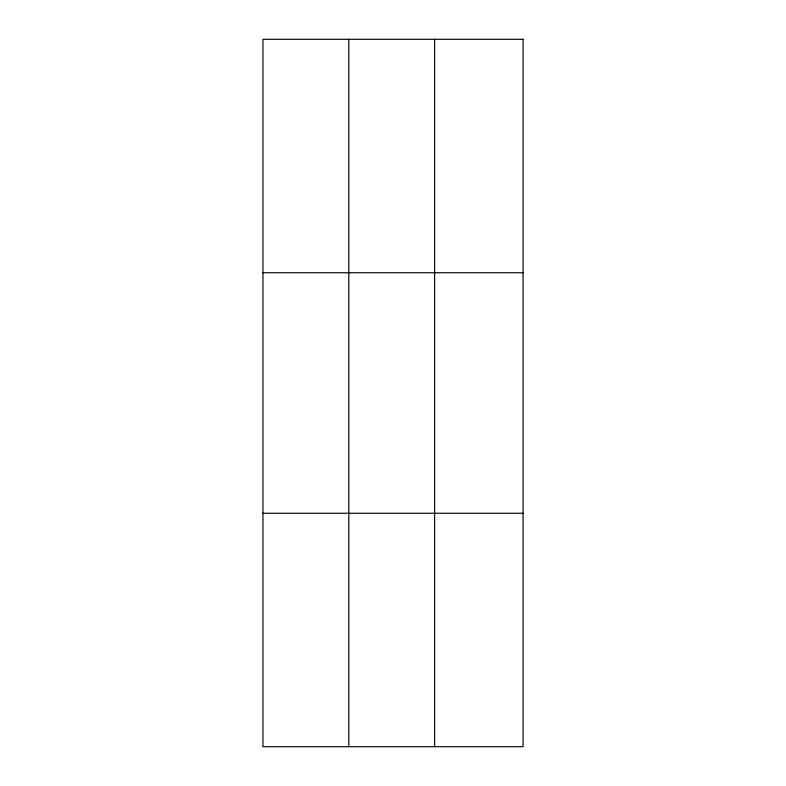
<?xml version="1.0" encoding="UTF-8"?>
<svg xmlns="http://www.w3.org/2000/svg" width="786" height="786" viewBox="0 0 786 786"><rect width="100%" height="100%" fill="white"/><g stroke="black" fill="none" stroke-linecap="round" stroke-linejoin="round"><path stroke-width="1.18" d="M348.788 746.7L348.788 39.3M434.619 746.7L434.619 39.3M262.956 272.742L523.044 272.742M262.956 513.258L523.044 513.258M523.044 39.3L523.044 746.7L262.956 746.7L262.956 39.3L523.044 39.3"/></g></svg>
